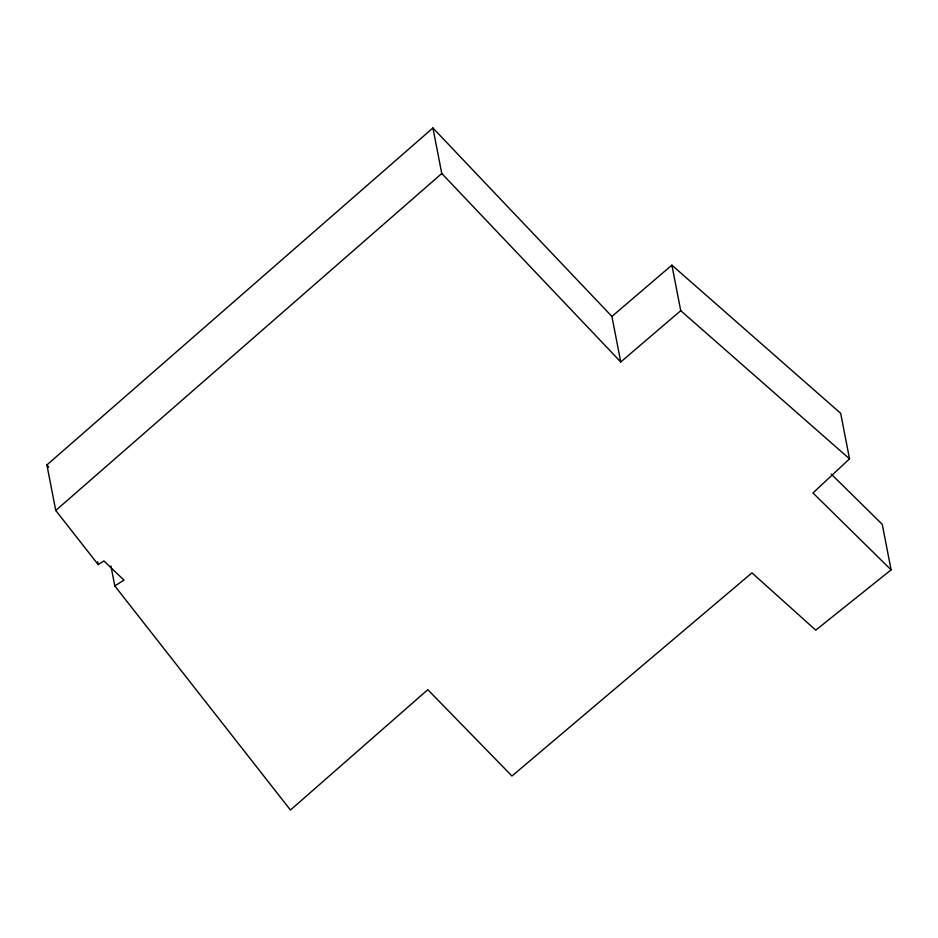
<?xml version="1.0" encoding="UTF-8"?>
<svg xmlns="http://www.w3.org/2000/svg" width="938" height="938" viewBox="0 0 938 938"><rect width="100%" height="100%" fill="white"/><g stroke="black" fill="none" stroke-linecap="round" stroke-linejoin="round"><path stroke-width="1.41" d="M671.889 265.149L680.742 310.677L620.757 361.962L611.904 316.434L671.889 265.149L840.671 413.318L849.523 458.846L812.965 492.954L891.1 569.858L815.755 630.148L751.959 572.872L511.96 776.019L427.798 689.676L290.452 810.022L114.799 585.922L110.93 566.001M114.799 585.922L123.968 580.13L103.895 560.912L98.244 564.653L55.752 510.471L46.9 464.931L432.922 127.978L611.904 316.434M55.752 510.471L441.775 173.507L432.922 127.978M680.742 310.677L849.523 458.846M831.197 474.077L882.248 524.33L891.1 569.858M441.775 173.507L620.757 361.962M46.9 464.931L48.706 467.241M97.681 561.815L98.244 564.653"/></g></svg>
